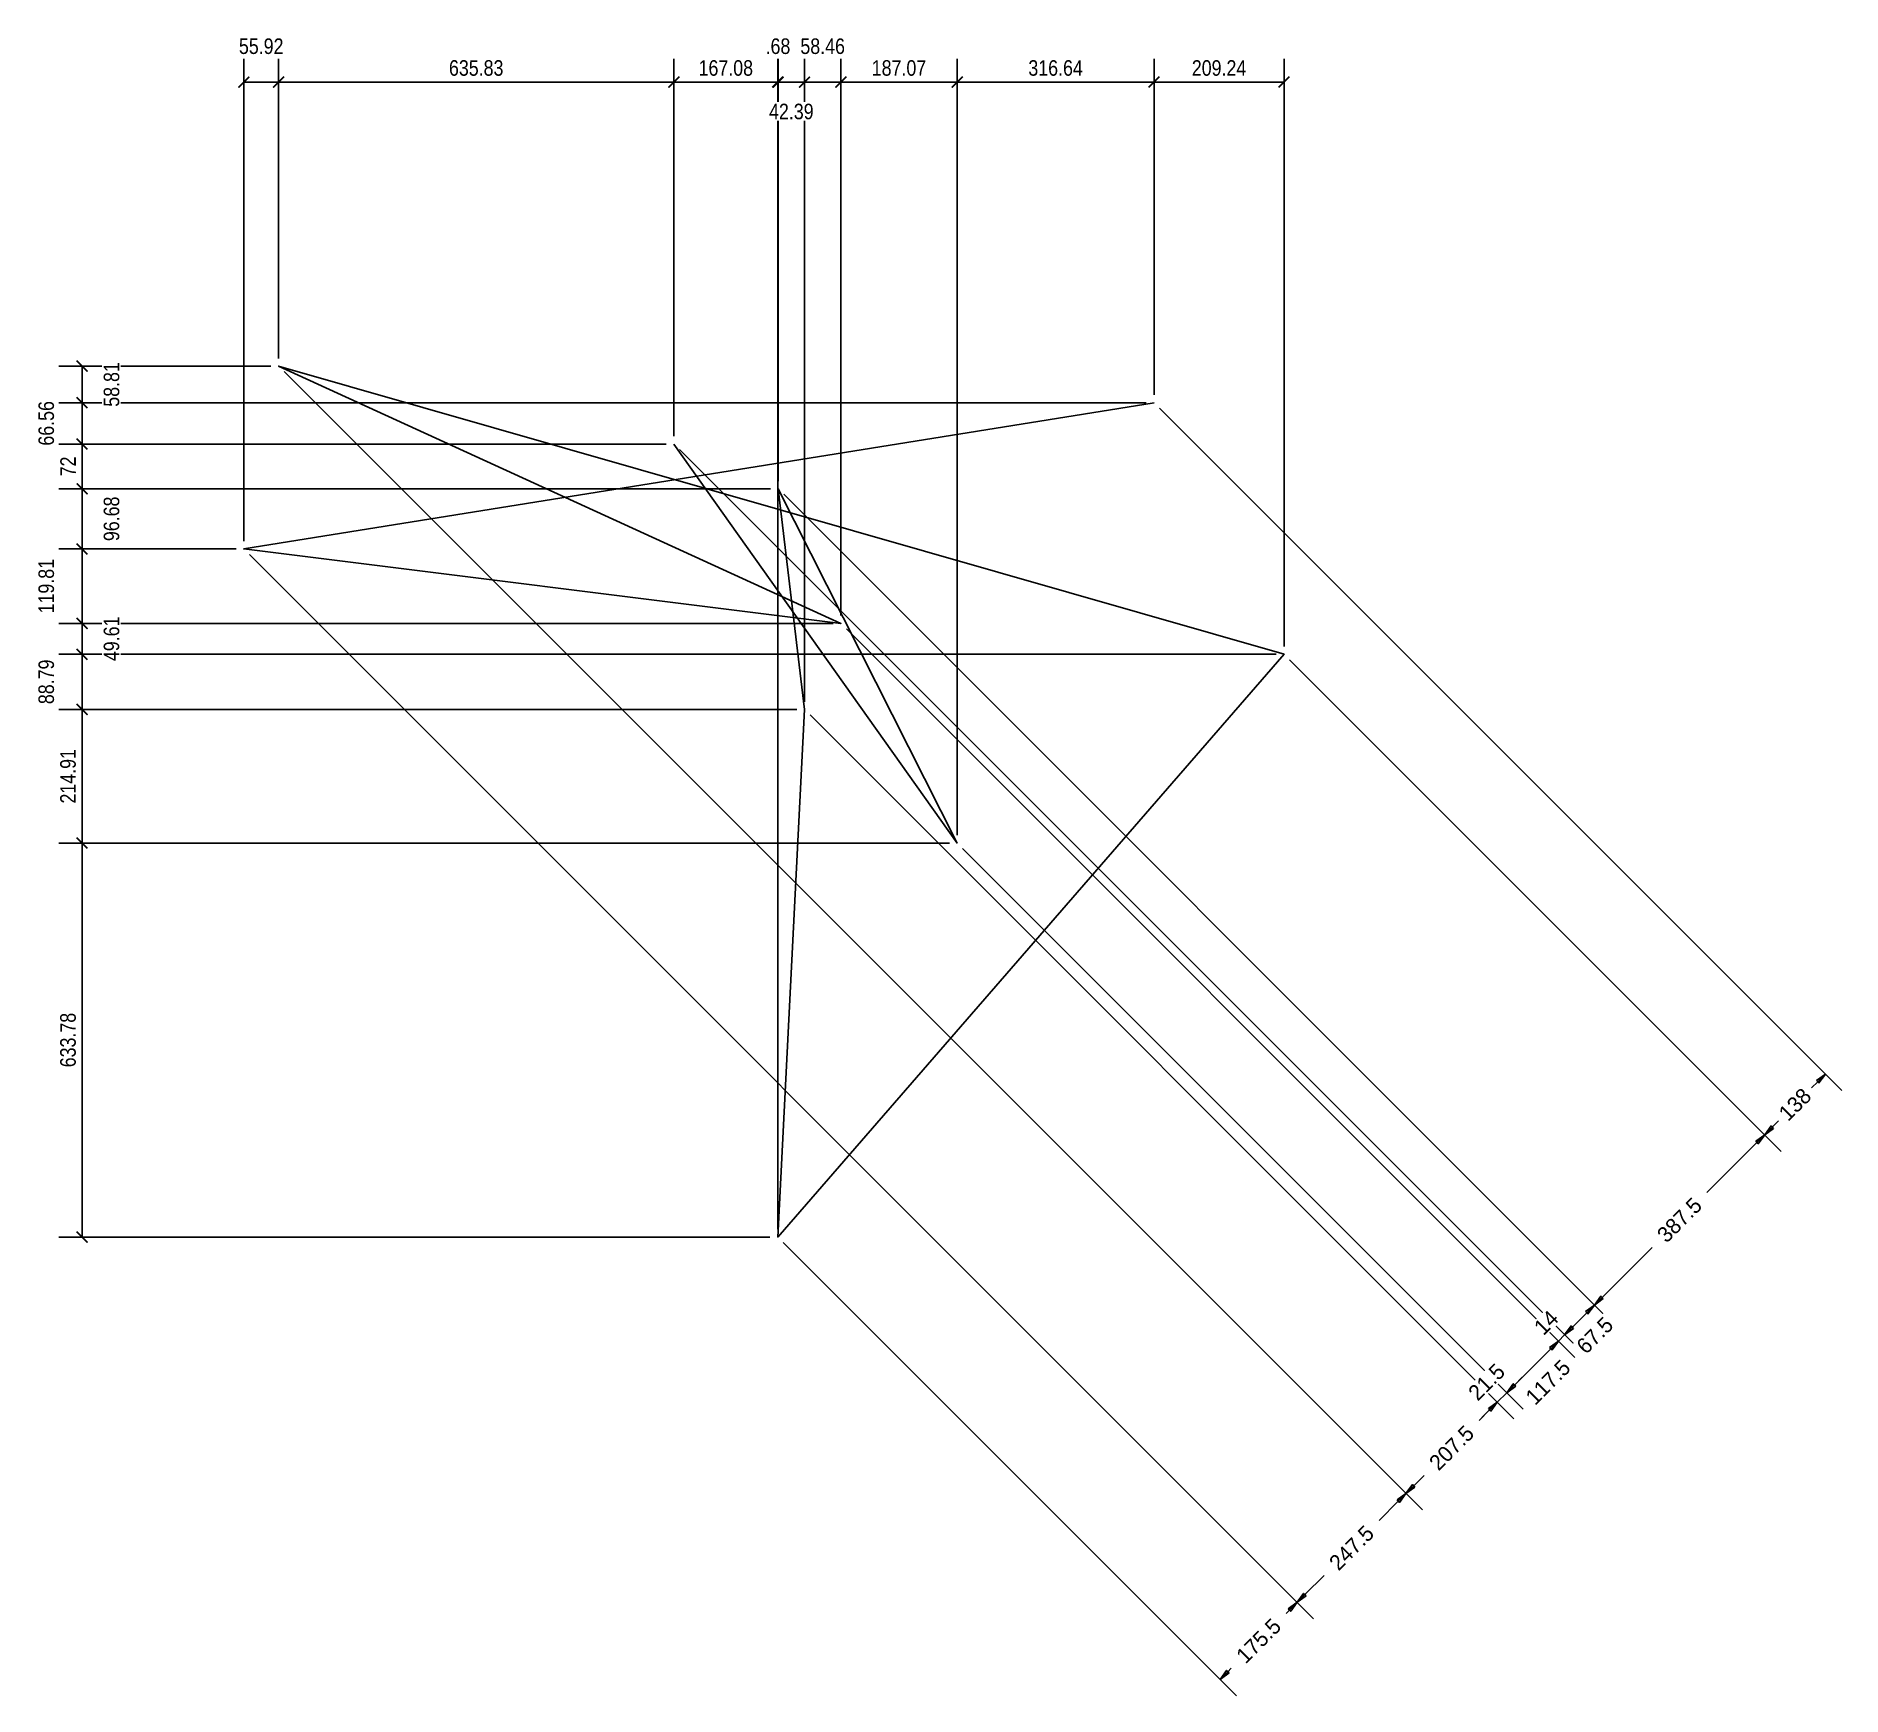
# Model space of a CAD drawing. Header units: metres. Extents: x -2.7 to 26.3, y -4 to 22.7.
import ezdxf

# ---------------------------------------------------------------- set-up
doc = ezdxf.new("R2010")
doc.units = ezdxf.units.M
doc.styles.add('OpenSansCondensed-Light', font='OpenSansCondensed-Light.ttf')
doc.dimstyles.new('WITHTFILL', dxfattribs={"dimtxt": 0.25, "dimasz": 0.175, "dimexe": 0.375, "dimexo": 0.125, "dimgap": 0.1, "dimtad": 1, "dimlfac": 100, "dimzin": 12, "dimdsep": 46, "dimtxsty": 'OpenSansCondensed-Light', "dimblk": 'ARCHTICK', "dimcen": 2.5, "dimazin": 3, "dimtfac": 0.5, "dimtmove": 2, "dimatfit": 3, "dimtfill": 1})
doc.dimstyles.new('WITHTXT', dxfattribs={"dimtxt": 0.25, "dimasz": 0.175, "dimexe": 0.375, "dimexo": 0.125, "dimgap": 0.1, "dimtad": 0, "dimlfac": 100, "dimrnd": 0.5, "dimzin": 12, "dimdsep": 46, "dimtxsty": 'Standard', "dimblk": 'CLOSED', "dimcen": 2.5, "dimazin": 3, "dimtfac": 0.5, "dimtmove": 2, "dimatfit": 3, "dimtfill": 1})

# ---------------------------------------------------------------- blocks, each defined once
blk = doc.blocks.new('_ARCHTICK')
at = {"color": 0, "linetype": 'BYBLOCK', "const_width": 0.15}
blk.add_lwpolyline([(-0.5, -0.5), (0.5, 0.5)], dxfattribs=at)
blk = doc.blocks.new('*D2')
for p, q in [((7.52, 16.302), (7.52, 22.375)), ((1.161, 22), (7.52, 22))]:
    blk.add_line(p, q)
at = {"layer": 'Defpoints'}
for p in [(1.161, 22), (1.161, 17.431), (7.52, 16.177)]:
    blk.add_point(p, dxfattribs=at)
at = {"xscale": 0.175, "yscale": 0.175}
blk.add_blockref('_ARCHTICK', (7.52, 22), dxfattribs=at)
at = {"insert": (4.34, 22.225), "char_height": 0.25, "attachment_point": 5, "style": 'OpenSansCondensed-Light', "bg_fill": 3, "box_fill_scale": 1.1, "bg_fill_color": 1}
blk.add_mtext('635.83', dxfattribs=at)
blk = doc.blocks.new('*D3')
for p, q in [((9.19, 3.546), (9.19, 22.375)), ((7.52, 22), (9.19, 22))]:
    blk.add_line(p, q)
at = {"layer": 'Defpoints'}
for p in [(7.52, 22), (7.52, 16.177), (9.19, 3.421)]:
    blk.add_point(p, dxfattribs=at)
at = {"xscale": 0.175, "yscale": 0.175}
blk.add_blockref('_ARCHTICK', (9.19, 22), dxfattribs=at)
at = {"insert": (8.355, 22.225), "char_height": 0.25, "attachment_point": 5, "style": 'OpenSansCondensed-Light', "bg_fill": 3, "box_fill_scale": 1.1, "bg_fill_color": 1}
blk.add_mtext('167.08', dxfattribs=at)
blk = doc.blocks.new('*D4')
for p, q in [((9.197, 15.582), (9.197, 22.375)), ((9.19, 22), (9.197, 22))]:
    blk.add_line(p, q)
at = {"layer": 'Defpoints'}
for p in [(9.19, 22), (9.197, 15.457), (9.19, 3.421)]:
    blk.add_point(p, dxfattribs=at)
at = {"xscale": 0.175, "yscale": 0.175, "rotation": 180}
blk.add_blockref('_ARCHTICK', (9.197, 22), dxfattribs=at)
at = {"insert": (9.194, 22.575), "char_height": 0.25, "attachment_point": 5, "style": 'OpenSansCondensed-Light', "bg_fill": 3, "box_fill_scale": 1.1, "bg_fill_color": 1}
blk.add_mtext('.68', dxfattribs=at)
blk = doc.blocks.new('*D5')
for p, q in [((9.621, 12.033), (9.621, 22.375)), ((9.197, 22), (9.621, 22))]:
    blk.add_line(p, q)
at = {"layer": 'Defpoints'}
for p in [(9.197, 22), (9.197, 15.457), (9.621, 11.908)]:
    blk.add_point(p, dxfattribs=at)
at = {"xscale": 0.175, "yscale": 0.175, "rotation": 180}
blk.add_blockref('_ARCHTICK', (9.621, 22), dxfattribs=at)
at = {"insert": (9.409, 21.525), "char_height": 0.25, "attachment_point": 5, "style": 'OpenSansCondensed-Light', "bg_fill": 3, "box_fill_scale": 1.1, "bg_fill_color": 1}
blk.add_mtext('42.39', dxfattribs=at)
blk = doc.blocks.new('*D6')
for p, q in [((10.206, 13.417), (10.206, 22.375)), ((9.621, 22), (10.206, 22))]:
    blk.add_line(p, q)
at = {"layer": 'Defpoints'}
for p in [(9.621, 22), (10.206, 13.292), (9.621, 11.908)]:
    blk.add_point(p, dxfattribs=at)
at = {"xscale": 0.175, "yscale": 0.175}
blk.add_blockref('_ARCHTICK', (10.206, 22), dxfattribs=at)
at = {"insert": (9.913, 22.575), "char_height": 0.25, "attachment_point": 5, "style": 'OpenSansCondensed-Light', "bg_fill": 3, "box_fill_scale": 1.1, "bg_fill_color": 1}
blk.add_mtext('58.46', dxfattribs=at)
blk = doc.blocks.new('*D7')
for p, q in [((12.077, 9.884), (12.077, 22.375)), ((10.206, 22), (12.077, 22))]:
    blk.add_line(p, q)
at = {"layer": 'Defpoints'}
for p in [(10.206, 22), (10.206, 13.292), (12.077, 9.759)]:
    blk.add_point(p, dxfattribs=at)
at = {"xscale": 0.175, "yscale": 0.175}
blk.add_blockref('_ARCHTICK', (12.077, 22), dxfattribs=at)
at = {"insert": (11.141, 22.225), "char_height": 0.25, "attachment_point": 5, "style": 'OpenSansCondensed-Light', "bg_fill": 3, "box_fill_scale": 1.1, "bg_fill_color": 1}
blk.add_mtext('187.07', dxfattribs=at)
blk = doc.blocks.new('*D8')
for p, q in [((15.243, 16.967), (15.243, 22.375)), ((12.077, 22), (15.243, 22))]:
    blk.add_line(p, q)
at = {"layer": 'Defpoints'}
for p in [(12.077, 22), (15.243, 16.842), (12.077, 9.759)]:
    blk.add_point(p, dxfattribs=at)
at = {"xscale": 0.175, "yscale": 0.175}
blk.add_blockref('_ARCHTICK', (15.243, 22), dxfattribs=at)
at = {"insert": (13.66, 22.225), "char_height": 0.25, "attachment_point": 5, "style": 'OpenSansCondensed-Light', "bg_fill": 3, "box_fill_scale": 1.1, "bg_fill_color": 1}
blk.add_mtext('316.64', dxfattribs=at)
blk = doc.blocks.new('*D9')
for p, q in [((17.335, 12.921), (17.335, 22.375)), ((15.243, 22), (17.335, 22))]:
    blk.add_line(p, q)
at = {"layer": 'Defpoints'}
for p in [(15.243, 22), (15.243, 16.842), (17.335, 12.796)]:
    blk.add_point(p, dxfattribs=at)
at = {"xscale": 0.175, "yscale": 0.175}
blk.add_blockref('_ARCHTICK', (17.335, 22), dxfattribs=at)
at = {"insert": (16.289, 22.225), "char_height": 0.25, "attachment_point": 5, "style": 'OpenSansCondensed-Light', "bg_fill": 3, "box_fill_scale": 1.1, "bg_fill_color": 1}
blk.add_mtext('209.24', dxfattribs=at)
blk = doc.blocks.new('*D11')
for p, q in [((9.496, 11.908), (-2.375, 11.908)), ((-2, 9.759), (-2, 11.908))]:
    blk.add_line(p, q)
at = {"layer": 'Defpoints'}
for p in [(9.621, 11.908), (-2, 9.759), (12.077, 9.759)]:
    blk.add_point(p, dxfattribs=at)
at = {"xscale": 0.175, "yscale": 0.175, "rotation": 90}
blk.add_blockref('_ARCHTICK', (-2, 11.908), dxfattribs=at)
at = {"insert": (-2.225, 10.833), "char_height": 0.25, "attachment_point": 5, "rotation": 90, "style": 'OpenSansCondensed-Light', "bg_fill": 3, "box_fill_scale": 1.1, "bg_fill_color": 1}
blk.add_mtext('214.91', dxfattribs=at)
blk = doc.blocks.new('*D12')
for p, q in [((17.21, 12.796), (-2.375, 12.796)), ((-2, 11.908), (-2, 12.796))]:
    blk.add_line(p, q)
at = {"layer": 'Defpoints'}
for p in [(17.335, 12.796), (-2, 11.908), (9.621, 11.908)]:
    blk.add_point(p, dxfattribs=at)
at = {"xscale": 0.175, "yscale": 0.175, "rotation": 90}
blk.add_blockref('_ARCHTICK', (-2, 12.796), dxfattribs=at)
at = {"insert": (-2.575, 12.352), "char_height": 0.25, "attachment_point": 5, "rotation": 90, "style": 'OpenSansCondensed-Light', "bg_fill": 3, "box_fill_scale": 1.1, "bg_fill_color": 1}
blk.add_mtext('88.79', dxfattribs=at)
blk = doc.blocks.new('*D13')
for p, q in [((10.081, 13.292), (-2.375, 13.292)), ((-2, 12.796), (-2, 13.292))]:
    blk.add_line(p, q)
at = {"layer": 'Defpoints'}
for p in [(10.206, 13.292), (-2, 12.796), (17.335, 12.796)]:
    blk.add_point(p, dxfattribs=at)
at = {"xscale": 0.175, "yscale": 0.175, "rotation": 90}
blk.add_blockref('_ARCHTICK', (-2, 13.292), dxfattribs=at)
at = {"insert": (-1.525, 13.044), "char_height": 0.25, "attachment_point": 5, "rotation": 90, "style": 'OpenSansCondensed-Light', "bg_fill": 3, "box_fill_scale": 1.1, "bg_fill_color": 1}
blk.add_mtext('49.61', dxfattribs=at)
blk = doc.blocks.new('*D14')
for p, q in [((0.477, 14.49), (-2.375, 14.49)), ((-2, 13.292), (-2, 14.49))]:
    blk.add_line(p, q)
at = {"layer": 'Defpoints'}
for p in [(0.602, 14.49), (-2, 13.292), (10.206, 13.292)]:
    blk.add_point(p, dxfattribs=at)
at = {"xscale": 0.175, "yscale": 0.175, "rotation": 90}
blk.add_blockref('_ARCHTICK', (-2, 14.49), dxfattribs=at)
at = {"insert": (-2.575, 13.891), "char_height": 0.25, "attachment_point": 5, "rotation": 90, "style": 'OpenSansCondensed-Light', "bg_fill": 3, "box_fill_scale": 1.1, "bg_fill_color": 1}
blk.add_mtext('119.81', dxfattribs=at)
blk = doc.blocks.new('*D15')
for p, q in [((9.072, 15.457), (-2.375, 15.457)), ((-2, 14.49), (-2, 15.457))]:
    blk.add_line(p, q)
at = {"layer": 'Defpoints'}
for p in [(9.197, 15.457), (-2, 14.49), (0.602, 14.49)]:
    blk.add_point(p, dxfattribs=at)
at = {"xscale": 0.175, "yscale": 0.175, "rotation": 90}
blk.add_blockref('_ARCHTICK', (-2, 15.457), dxfattribs=at)
at = {"insert": (-1.525, 14.974), "char_height": 0.25, "attachment_point": 5, "rotation": 90, "style": 'OpenSansCondensed-Light', "bg_fill": 3, "box_fill_scale": 1.1, "bg_fill_color": 1}
blk.add_mtext('96.68', dxfattribs=at)
blk = doc.blocks.new('*D16')
for p, q in [((7.395, 16.177), (-2.375, 16.177)), ((-2, 15.457), (-2, 16.177))]:
    blk.add_line(p, q)
at = {"layer": 'Defpoints'}
for p in [(7.52, 16.177), (-2, 15.457), (9.197, 15.457)]:
    blk.add_point(p, dxfattribs=at)
at = {"xscale": 0.175, "yscale": 0.175, "rotation": 90}
blk.add_blockref('_ARCHTICK', (-2, 16.177), dxfattribs=at)
at = {"insert": (-2.225, 15.817), "char_height": 0.25, "attachment_point": 5, "rotation": 90, "style": 'OpenSansCondensed-Light', "bg_fill": 3, "box_fill_scale": 1.1, "bg_fill_color": 1}
blk.add_mtext('72', dxfattribs=at)
blk = doc.blocks.new('*D17')
for p, q in [((15.118, 16.842), (-2.375, 16.842)), ((-2, 16.177), (-2, 16.842))]:
    blk.add_line(p, q)
at = {"layer": 'Defpoints'}
for p in [(15.243, 16.842), (-2, 16.177), (7.52, 16.177)]:
    blk.add_point(p, dxfattribs=at)
at = {"xscale": 0.175, "yscale": 0.175, "rotation": 90}
blk.add_blockref('_ARCHTICK', (-2, 16.842), dxfattribs=at)
at = {"insert": (-2.575, 16.51), "char_height": 0.25, "attachment_point": 5, "rotation": 90, "style": 'OpenSansCondensed-Light', "bg_fill": 3, "box_fill_scale": 1.1, "bg_fill_color": 1}
blk.add_mtext('66.56', dxfattribs=at)
blk = doc.blocks.new('*D18')
for p, q in [((1.036, 17.431), (-2.375, 17.431)), ((-2, 16.842), (-2, 17.431))]:
    blk.add_line(p, q)
at = {"layer": 'Defpoints'}
for p in [(1.161, 17.431), (-2, 16.842), (15.243, 16.842)]:
    blk.add_point(p, dxfattribs=at)
at = {"xscale": 0.175, "yscale": 0.175, "rotation": 90}
blk.add_blockref('_ARCHTICK', (-2, 17.431), dxfattribs=at)
at = {"insert": (-1.525, 17.136), "char_height": 0.25, "attachment_point": 5, "rotation": 90, "style": 'OpenSansCondensed-Light', "bg_fill": 3, "box_fill_scale": 1.1, "bg_fill_color": 1}
blk.add_mtext('58.81', dxfattribs=at)
blk = doc.blocks.new('_CLOSED')
at = {"color": 0, "linetype": 'BYBLOCK'}
blk.add_line((0, 0), (-1, 0), dxfattribs=at)
blk.add_lwpolyline([(-1, 0.16), (0, 0), (-1, -0.16)], close=True, dxfattribs=at)
blk = doc.blocks.new('*D19')
for p, q in [((0.691, 14.402), (17.811, -2.719)), ((9.279, 3.333), (16.571, -3.959)), ((17.368, -2.632), (17.422, -2.578)), ((16.429, -3.571), (16.484, -3.516))]:
    blk.add_line(p, q)
at = {"layer": 'Defpoints'}
for p in [(0.602, 14.49), (9.19, 3.421), (16.306, -3.694)]:
    blk.add_point(p, dxfattribs=at)
at = {"xscale": 0.175, "yscale": 0.175}
for p, rotation in [((17.546, -2.454), 45), ((16.306, -3.694), 225)]:
    blk.add_blockref('_CLOSED', p, dxfattribs=dict(at, rotation=rotation))
at = {"insert": (16.926, -3.074), "char_height": 0.25, "attachment_point": 5, "rotation": 45, "bg_fill": 3, "box_fill_scale": 1.1, "bg_fill_color": 1}
blk.add_mtext('175.5', dxfattribs=at)
blk = doc.blocks.new('*D20')
for p, q in [((1.25, 17.342), (19.561, -0.969)), ((18.863, -1.137), (19.172, -0.828)), ((17.67, -2.33), (17.979, -2.021))]:
    blk.add_line(p, q)
at = {"layer": 'Defpoints'}
for p in [(1.161, 17.431), (0.602, 14.49), (17.546, -2.454)]:
    blk.add_point(p, dxfattribs=at)
at = {"xscale": 0.175, "yscale": 0.175}
for p, rotation in [((19.296, -0.704), 45), ((17.546, -2.454), 225)]:
    blk.add_blockref('_CLOSED', p, dxfattribs=dict(at, rotation=rotation))
at = {"insert": (18.421, -1.579), "char_height": 0.25, "attachment_point": 5, "rotation": 45, "bg_fill": 3, "box_fill_scale": 1.1, "bg_fill_color": 1}
blk.add_mtext('247.5', dxfattribs=at)
blk = doc.blocks.new('*D21')
for p, q in [((9.71, 11.82), (21.03, 0.499)), ((20.472, 0.472), (20.641, 0.641)), ((19.42, -0.58), (19.588, -0.412))]:
    blk.add_line(p, q)
at = {"layer": 'Defpoints'}
for p in [(1.161, 17.431), (9.621, 11.908), (19.296, -0.704)]:
    blk.add_point(p, dxfattribs=at)
at = {"xscale": 0.175, "yscale": 0.175}
for p, rotation in [((20.765, 0.765), 45), ((19.296, -0.704), 225)]:
    blk.add_blockref('_CLOSED', p, dxfattribs=dict(at, rotation=rotation))
at = {"insert": (20.03, 0.03), "char_height": 0.25, "attachment_point": 5, "rotation": 45, "bg_fill": 3, "box_fill_scale": 1.1, "bg_fill_color": 1}
blk.add_mtext('207.5', dxfattribs=at)
blk = doc.blocks.new('*D22')
for p, q in [((12.165, 9.67), (21.183, 0.653)), ((21.041, 1.041), (21.165, 1.165)), ((20.765, 0.765), (20.918, 0.918)), ((20.641, 0.641), (20.517, 0.517))]:
    blk.add_line(p, q)
at = {"layer": 'Defpoints'}
for p in [(9.621, 11.908), (12.077, 9.759)]:
    blk.add_point(p, dxfattribs=at)
at = {"xscale": 0.175, "yscale": 0.175}
for p, rotation in [((20.918, 0.918), 225), ((20.765, 0.765), 45)]:
    blk.add_blockref('_CLOSED', p, dxfattribs=dict(at, rotation=rotation))
at = {"insert": (20.594, 1.089), "char_height": 0.25, "attachment_point": 5, "rotation": 45, "bg_fill": 3, "box_fill_scale": 1.1, "bg_fill_color": 1}
blk.add_mtext('21.5', dxfattribs=at)
at = {"layer": 'Defpoints'}
blk.add_point((20.765, 0.765), dxfattribs=at)
blk = doc.blocks.new('*D23')
for p, q in [((10.294, 13.204), (22.014, 1.484)), ((21.041, 1.041), (21.625, 1.625))]:
    blk.add_line(p, q)
at = {"layer": 'Defpoints'}
for p in [(10.206, 13.292), (12.077, 9.759), (20.918, 0.918)]:
    blk.add_point(p, dxfattribs=at)
at = {"xscale": 0.175, "yscale": 0.175}
for p, rotation in [((21.749, 1.749), 45), ((20.918, 0.918), 225)]:
    blk.add_blockref('_CLOSED', p, dxfattribs=dict(at, rotation=rotation))
at = {"insert": (21.581, 1.086), "char_height": 0.25, "attachment_point": 5, "rotation": 45, "bg_fill": 3, "box_fill_scale": 1.1, "bg_fill_color": 1}
blk.add_mtext('117.5', dxfattribs=at)
blk = doc.blocks.new('*D24')
for p, q in [((7.608, 16.089), (22.113, 1.583)), ((21.972, 1.972), (22.096, 2.096)), ((21.749, 1.749), (21.848, 1.848)), ((21.625, 1.625), (21.501, 1.501))]:
    blk.add_line(p, q)
at = {"layer": 'Defpoints'}
for p in [(7.52, 16.177), (10.206, 13.292)]:
    blk.add_point(p, dxfattribs=at)
at = {"xscale": 0.175, "yscale": 0.175}
for p, rotation in [((21.749, 1.749), 45), ((21.848, 1.848), 225)]:
    blk.add_blockref('_CLOSED', p, dxfattribs=dict(at, rotation=rotation))
at = {"insert": (21.551, 2.046), "char_height": 0.25, "attachment_point": 5, "rotation": 45, "bg_fill": 3, "box_fill_scale": 1.1, "bg_fill_color": 1}
blk.add_mtext('14', dxfattribs=at)
at = {"layer": 'Defpoints'}
blk.add_point((21.749, 1.749), dxfattribs=at)
blk = doc.blocks.new('*D25')
for p, q in [((9.286, 15.369), (22.592, 2.062)), ((21.972, 1.972), (22.203, 2.203))]:
    blk.add_line(p, q)
at = {"layer": 'Defpoints'}
for p in [(7.52, 16.177), (9.197, 15.457)]:
    blk.add_point(p, dxfattribs=at)
at = {"xscale": 0.175, "yscale": 0.175}
for p, rotation in [((22.327, 2.327), 45), ((21.848, 1.848), 225)]:
    blk.add_blockref('_CLOSED', p, dxfattribs=dict(at, rotation=rotation))
at = {"insert": (22.335, 1.84), "char_height": 0.25, "attachment_point": 5, "rotation": 45, "bg_fill": 3, "box_fill_scale": 1.1, "bg_fill_color": 1}
blk.add_mtext('67.5', dxfattribs=at)
at = {"layer": 'Defpoints'}
blk.add_point((21.848, 1.848), dxfattribs=at)
blk = doc.blocks.new('*D26')
for p, q in [((17.424, 12.707), (25.331, 4.8)), ((24.138, 4.138), (24.942, 4.942)), ((22.451, 2.451), (23.254, 3.254))]:
    blk.add_line(p, q)
at = {"layer": 'Defpoints'}
for p in [(9.197, 15.457), (17.335, 12.796), (22.327, 2.327)]:
    blk.add_point(p, dxfattribs=at)
at = {"xscale": 0.175, "yscale": 0.175}
for p, rotation in [((25.066, 5.066), 45), ((22.327, 2.327), 225)]:
    blk.add_blockref('_CLOSED', p, dxfattribs=dict(at, rotation=rotation))
at = {"insert": (23.696, 3.696), "char_height": 0.25, "attachment_point": 5, "rotation": 45, "bg_fill": 3, "box_fill_scale": 1.1, "bg_fill_color": 1}
blk.add_mtext('387.5', dxfattribs=at)
blk = doc.blocks.new('*D27')
for p, q in [((15.331, 16.754), (26.308, 5.778)), ((25.819, 5.819), (25.919, 5.919)), ((25.189, 5.189), (25.289, 5.289))]:
    blk.add_line(p, q)
at = {"layer": 'Defpoints'}
for p in [(15.243, 16.842), (17.335, 12.796), (25.066, 5.066)]:
    blk.add_point(p, dxfattribs=at)
at = {"xscale": 0.175, "yscale": 0.175}
for p, rotation in [((26.043, 6.043), 45), ((25.066, 5.066), 225)]:
    blk.add_blockref('_CLOSED', p, dxfattribs=dict(at, rotation=rotation))
at = {"insert": (25.554, 5.554), "char_height": 0.25, "attachment_point": 5, "rotation": 45, "bg_fill": 3, "box_fill_scale": 1.1, "bg_fill_color": 1}
blk.add_mtext('138', dxfattribs=at)

msp = doc.modelspace()

# ---------------------------------------------------------------- linework, layer by layer
at = {"color": 1}
msp.add_lwpolyline([(15.24294, 16.84245), (0.60218, 14.4901), (10.20578, 13.29196), (1.16137, 17.43054), (17.33532, 12.79583), (9.19046, 3.42101), (9.62117, 11.90796), (9.19729, 15.45692), (12.0765, 9.75884), (7.51963, 16.17689)], dxfattribs=at)

# ---------------------------------------------------------------- next in the draw order: dimensions: what is measured, and where the dimension line sits
msp.add_linear_dim(base=(0.60218, 22), p1=(0.60218, 14.4901), p2=(1.16137, 17.43054), location=(0.88177, 22.575), dimstyle='WITHTFILL', override={"dimtix": 1, "dimtmove": 2, "dimtvp": 0}).render()

# ---------------------------------------------------------------- next in the draw order: dimensions: what is measured, and where the dimension line sits
dim = msp.add_linear_dim(base=(1.16137, 22), p1=(1.16137, 17.43054), p2=(7.51963, 16.17689), dimstyle='WITHTFILL', override={"dimse1": 1, "dimtix": 1, "dimtvp": 0})
dim.commit()
dim.dimension.update_dxf_attribs({"geometry": '*D2', "text_midpoint": (4.3405, 22.225)})

# ---------------------------------------------------------------- next in the draw order: dimensions: what is measured, and where the dimension line sits
dim = msp.add_linear_dim(base=(7.51963, 22), p1=(7.51963, 16.17689), p2=(9.19046, 3.42101), dimstyle='WITHTFILL', override={"dimse1": 1, "dimtix": 1, "dimtvp": 0})
dim.commit()
dim.dimension.update_dxf_attribs({"geometry": '*D3', "text_midpoint": (8.35505, 22.225)})

# ---------------------------------------------------------------- next in the draw order: dimensions: what is measured, and where the dimension line sits
dim = msp.add_linear_dim(base=(9.19046, 22), p1=(9.19046, 3.42101), p2=(9.19729, 15.45692), dimstyle='WITHTFILL', override={"dimse1": 1, "dimtix": 1, "dimtmove": 2, "dimtvp": 0})
dim.commit()
dim.dimension.update_dxf_attribs({"geometry": '*D4', "text_midpoint": (9.19388, 22.575), "dimtype": 160})

# ---------------------------------------------------------------- next in the draw order: dimensions: what is measured, and where the dimension line sits
dim = msp.add_linear_dim(base=(9.19729, 22), p1=(9.19729, 15.45692), p2=(9.62117, 11.90796), dimstyle='WITHTFILL', override={"dimse1": 1, "dimtix": 1, "dimtmove": 2, "dimtvp": 0})
dim.commit()
dim.dimension.update_dxf_attribs({"geometry": '*D5', "text_midpoint": (9.40923, 21.525), "dimtype": 160})

# ---------------------------------------------------------------- next in the draw order: dimensions: what is measured, and where the dimension line sits
dim = msp.add_linear_dim(base=(9.62117, 22), p1=(9.62117, 11.90796), p2=(10.20578, 13.29196), dimstyle='WITHTFILL', override={"dimse1": 1, "dimtix": 1, "dimtmove": 2, "dimtvp": 0})
dim.commit()
dim.dimension.update_dxf_attribs({"geometry": '*D6', "text_midpoint": (9.91348, 22.575), "dimtype": 160})

# ---------------------------------------------------------------- next in the draw order: dimensions: what is measured, and where the dimension line sits
dim = msp.add_linear_dim(base=(10.20578, 22), p1=(10.20578, 13.29196), p2=(12.0765, 9.75884), dimstyle='WITHTFILL', override={"dimse1": 1, "dimtix": 1, "dimtvp": 0})
dim.commit()
dim.dimension.update_dxf_attribs({"geometry": '*D7', "text_midpoint": (11.14114, 22.225)})

# ---------------------------------------------------------------- next in the draw order: dimensions: what is measured, and where the dimension line sits
dim = msp.add_linear_dim(base=(12.0765, 22), p1=(12.0765, 9.75884), p2=(15.24294, 16.84245), dimstyle='WITHTFILL', override={"dimse1": 1, "dimtix": 1, "dimtvp": 0})
dim.commit()
dim.dimension.update_dxf_attribs({"geometry": '*D8', "text_midpoint": (13.65972, 22.225)})

# ---------------------------------------------------------------- next in the draw order: dimensions: what is measured, and where the dimension line sits
dim = msp.add_linear_dim(base=(15.24294, 22), p1=(15.24294, 16.84245), p2=(17.33532, 12.79583), dimstyle='WITHTFILL', override={"dimse1": 1, "dimtix": 1, "dimtvp": 0})
dim.commit()
dim.dimension.update_dxf_attribs({"geometry": '*D9', "text_midpoint": (16.28913, 22.225)})
msp.add_linear_dim(base=(-2, 3.42101), p1=(9.19046, 3.42101), p2=(12.0765, 9.75884), angle=90, dimstyle='WITHTFILL', override={"dimtix": 1, "dimtvp": 0}).render()

# ---------------------------------------------------------------- next in the draw order: dimensions: what is measured, and where the dimension line sits
dim = msp.add_linear_dim(base=(-2, 9.75884), p1=(12.0765, 9.75884), p2=(9.62117, 11.90796), angle=90, dimstyle='WITHTFILL', override={"dimse1": 1, "dimtix": 1, "dimtvp": 0})
dim.commit()
dim.dimension.update_dxf_attribs({"geometry": '*D11', "text_midpoint": (-2.225, 10.8334)})

# ---------------------------------------------------------------- next in the draw order: dimensions: what is measured, and where the dimension line sits
dim = msp.add_linear_dim(base=(-2, 11.90796), p1=(9.62117, 11.90796), p2=(17.33532, 12.79583), angle=90, dimstyle='WITHTFILL', override={"dimse1": 1, "dimtix": 1, "dimtmove": 2, "dimtvp": 0})
dim.commit()
dim.dimension.update_dxf_attribs({"geometry": '*D12', "text_midpoint": (-2.575, 12.35189), "dimtype": 160})

# ---------------------------------------------------------------- next in the draw order: dimensions: what is measured, and where the dimension line sits
dim = msp.add_linear_dim(base=(-2, 12.79583), p1=(17.33532, 12.79583), p2=(10.20578, 13.29196), angle=90, dimstyle='WITHTFILL', override={"dimse1": 1, "dimtix": 1, "dimtmove": 2, "dimtvp": 0})
dim.commit()
dim.dimension.update_dxf_attribs({"geometry": '*D13', "text_midpoint": (-1.525, 13.04389), "dimtype": 160})

# ---------------------------------------------------------------- next in the draw order: dimensions: what is measured, and where the dimension line sits
dim = msp.add_linear_dim(base=(-2, 13.29196), p1=(10.20578, 13.29196), p2=(0.60218, 14.4901), angle=90, dimstyle='WITHTFILL', override={"dimse1": 1, "dimtix": 1, "dimtmove": 2, "dimtvp": 0})
dim.commit()
dim.dimension.update_dxf_attribs({"geometry": '*D14', "text_midpoint": (-2.575, 13.89103), "dimtype": 160})

# ---------------------------------------------------------------- next in the draw order: dimensions: what is measured, and where the dimension line sits
dim = msp.add_linear_dim(base=(-2, 14.4901), p1=(0.60218, 14.4901), p2=(9.19729, 15.45692), angle=90, dimstyle='WITHTFILL', override={"dimse1": 1, "dimtix": 1, "dimtmove": 2, "dimtvp": 0})
dim.commit()
dim.dimension.update_dxf_attribs({"geometry": '*D15', "text_midpoint": (-1.525, 14.97351), "dimtype": 160})

# ---------------------------------------------------------------- next in the draw order: dimensions: what is measured, and where the dimension line sits
for base, p1, p2, angle, dimstyle, override, picture, middle in [((-2, 15.45692), (9.19729, 15.45692), (7.51963, 16.17689), 90, 'WITHTFILL', {"dimse1": 1, "dimtix": 1, "dimtvp": 0}, '*D16', (-2.225, 15.81691)), ((16.30574, -3.69426), (9.19046, 3.42101), (0.60218, 14.4901), 45, 'WITHTXT', {"dimtix": 1, "dimtvp": 0}, '*D19', (16.92594, -3.07406))]:
    dim = msp.add_linear_dim(base=base, p1=p1, p2=p2, angle=angle, dimstyle=dimstyle, override=override)
    dim.commit()
    dim.dimension.update_dxf_attribs({"geometry": picture, "text_midpoint": middle})

# ---------------------------------------------------------------- next in the draw order: dimensions: what is measured, and where the dimension line sits
dim = msp.add_linear_dim(base=(-2, 16.17689), p1=(7.51963, 16.17689), p2=(15.24294, 16.84245), angle=90, dimstyle='WITHTFILL', override={"dimse1": 1, "dimtix": 1, "dimtmove": 2, "dimtvp": 0})
dim.commit()
dim.dimension.update_dxf_attribs({"geometry": '*D17', "text_midpoint": (-2.575, 16.50967), "dimtype": 160})

# ---------------------------------------------------------------- next in the draw order: dimensions: what is measured, and where the dimension line sits
dim = msp.add_linear_dim(base=(-2, 16.84245), p1=(15.24294, 16.84245), p2=(1.16137, 17.43054), angle=90, dimstyle='WITHTFILL', override={"dimse1": 1, "dimtix": 1, "dimtmove": 2, "dimtvp": 0})
dim.commit()
dim.dimension.update_dxf_attribs({"geometry": '*D18', "text_midpoint": (-1.525, 17.13649), "dimtype": 160})

# ---------------------------------------------------------------- next in the draw order: dimensions: what is measured, and where the dimension line sits
dim = msp.add_linear_dim(base=(17.54614, -2.45386), p1=(0.60218, 14.4901), p2=(1.16137, 17.43054), angle=45, dimstyle='WITHTXT', override={"dimse1": 1, "dimtix": 1, "dimtvp": 0})
dim.commit()
dim.dimension.update_dxf_attribs({"geometry": '*D20', "text_midpoint": (18.42105, -1.57895)})

# ---------------------------------------------------------------- next in the draw order: dimensions: what is measured, and where the dimension line sits
dim = msp.add_linear_dim(base=(19.29595, -0.70405), p1=(1.16137, 17.43054), p2=(9.62117, 11.90796), angle=45, dimstyle='WITHTXT', override={"dimse1": 1, "dimtix": 1, "dimtvp": 0})
dim.commit()
dim.dimension.update_dxf_attribs({"geometry": '*D21', "text_midpoint": (20.03026, 0.03026)})

# ---------------------------------------------------------------- next in the draw order: dimensions: what is measured, and where the dimension line sits
dim = msp.add_linear_dim(base=(20.76456, 0.76456), p1=(9.62117, 11.90796), p2=(12.0765, 9.75884), angle=45, dimstyle='WITHTXT', override={"dimse1": 1, "dimtix": 1, "dimtmove": 2, "dimtvp": 0})
dim.commit()
dim.dimension.update_dxf_attribs({"geometry": '*D22', "text_midpoint": (20.59363, 1.08861), "dimtype": 160})

# ---------------------------------------------------------------- next in the draw order: dimensions: what is measured, and where the dimension line sits
dim = msp.add_linear_dim(base=(20.91767, 0.91767), p1=(12.0765, 9.75884), p2=(10.20578, 13.29196), angle=45, dimstyle='WITHTXT', override={"dimse1": 1, "dimtix": 1, "dimtmove": 2, "dimtvp": 0})
dim.commit()
dim.dimension.update_dxf_attribs({"geometry": '*D23', "text_midpoint": (21.58076, 1.08578), "dimtype": 160})

# ---------------------------------------------------------------- next in the draw order: dimensions: what is measured, and where the dimension line sits
dim = msp.add_linear_dim(base=(21.74887, 1.74887), p1=(10.20578, 13.29196), p2=(7.51963, 16.17689), angle=45, dimstyle='WITHTXT', override={"dimse1": 1, "dimtix": 1, "dimtmove": 2, "dimtvp": 0})
dim.commit()
dim.dimension.update_dxf_attribs({"geometry": '*D24', "text_midpoint": (21.55108, 2.04605), "dimtype": 160})

# ---------------------------------------------------------------- next in the draw order: dimensions: what is measured, and where the dimension line sits
dim = msp.add_linear_dim(base=(21.84826, 1.84826), p1=(7.51963, 16.17689), p2=(9.19729, 15.45692), angle=45, dimstyle='WITHTXT', override={"dimse1": 1, "dimtix": 1, "dimtmove": 2, "dimtvp": 0})
dim.commit()
dim.dimension.update_dxf_attribs({"geometry": '*D25', "text_midpoint": (22.33517, 1.84019), "dimtype": 160})

# ---------------------------------------------------------------- next in the draw order: dimensions: what is measured, and where the dimension line sits
dim = msp.add_linear_dim(base=(22.32711, 2.32711), p1=(9.19729, 15.45692), p2=(17.33532, 12.79583), angle=45, dimstyle='WITHTXT', override={"dimse1": 1, "dimtix": 1, "dimtvp": 0})
dim.commit()
dim.dimension.update_dxf_attribs({"geometry": '*D26', "text_midpoint": (23.69634, 3.69634)})

# ---------------------------------------------------------------- next in the draw order: dimensions: what is measured, and where the dimension line sits
dim = msp.add_linear_dim(base=(25.06558, 5.06558), p1=(17.33532, 12.79583), p2=(15.24294, 16.84245), angle=45, dimstyle='WITHTXT', override={"dimse1": 1, "dimtix": 1, "dimtvp": 0})
dim.commit()
dim.dimension.update_dxf_attribs({"geometry": '*D27', "text_midpoint": (25.55414, 5.55414)})

doc.saveas('drawing.dxf')
